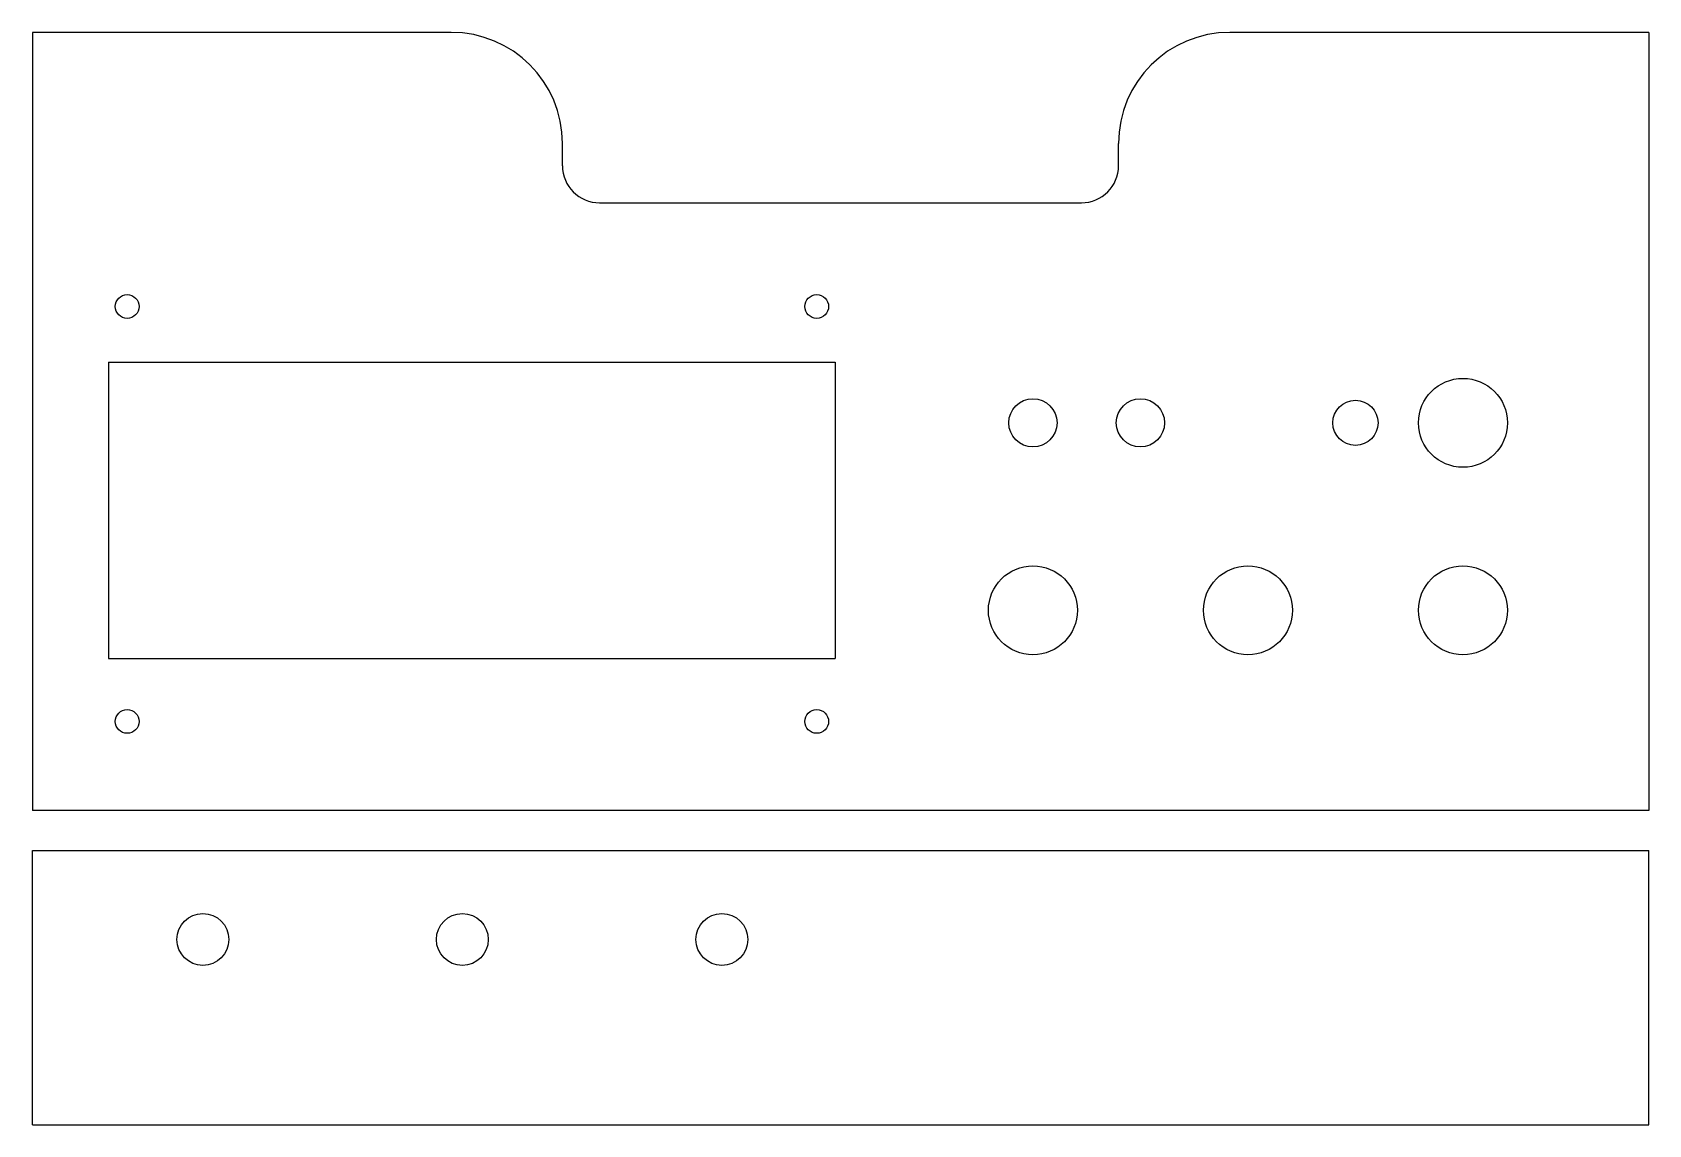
# Model space of a CAD drawing. Extents: x -112 to 106, y -41 to 106.
import ezdxf

# ---------------------------------------------------------------- set-up
doc = ezdxf.new("R2010")
doc.units = 0
doc.header["$MEASUREMENT"] = 0
doc.layers.add('MODELSKETCH_VISIBLE', color=7, linetype='CONTINUOUS')

msp = doc.modelspace()

# ---------------------------------------------------------------- linework, layer by layer
at = {"layer": 'MODELSKETCH_VISIBLE'}
for p, q in [((-55.66, 106.32), (-112.16, 106.32)), ((-112.16, 106.32), (-112.16, 1.32)), ((105.84, 106.32), (49.34, 106.32)), ((105.84, 106.32), (105.84, 1.32)), ((-40.66, 88.32), (-40.66, 91.32)), ((34.34, 88.32), (34.34, 91.32)), ((-35.66, 83.32), (29.34, 83.32)), ((-101.87, 61.82), (-101.87, 21.82)), ((-101.87, 61.82), (-3.87, 61.82)), ((-3.87, 61.82), (-3.87, 21.82)), ((-101.87, 21.82), (-3.87, 21.82)), ((105.84, 1.32), (-112.16, 1.32)), ((-112.16, -4.1), (105.84, -4.1)), ((-112.16, -41.1), (-112.16, -4.1)), ((105.84, -41.1), (105.84, -4.1)), ((-112.16, -41.1), (105.84, -41.1))]:
    msp.add_line(p, q, dxfattribs=at)
for centre, radius in [((-99.37, 69.32), 1.6), ((-6.37, 69.32), 1.6), ((80.79, 53.62), 6), ((22.79, 53.62), 3.25), ((37.29, 53.62), 3.25), ((66.29, 53.62), 3.05), ((22.79, 28.32), 6), ((51.79, 28.32), 6), ((80.79, 28.32), 6), ((-99.37, 13.32), 1.6), ((-6.37, 13.32), 1.6), ((-89.16, -16.1), 3.5), ((-54.16, -16.1), 3.5), ((-19.16, -16.1), 3.5)]:
    msp.add_circle(centre, radius, dxfattribs=at)
for centre, radius, start, end in [((-55.66, 91.32), 15, 0, 90), ((49.34, 91.32), 15, 90, 180), ((-35.66, 88.32), 5, 180, 270), ((29.34, 88.32), 5, 270, 0)]:
    msp.add_arc(centre, radius, start, end, dxfattribs=at)

doc.saveas('drawing.dxf')
